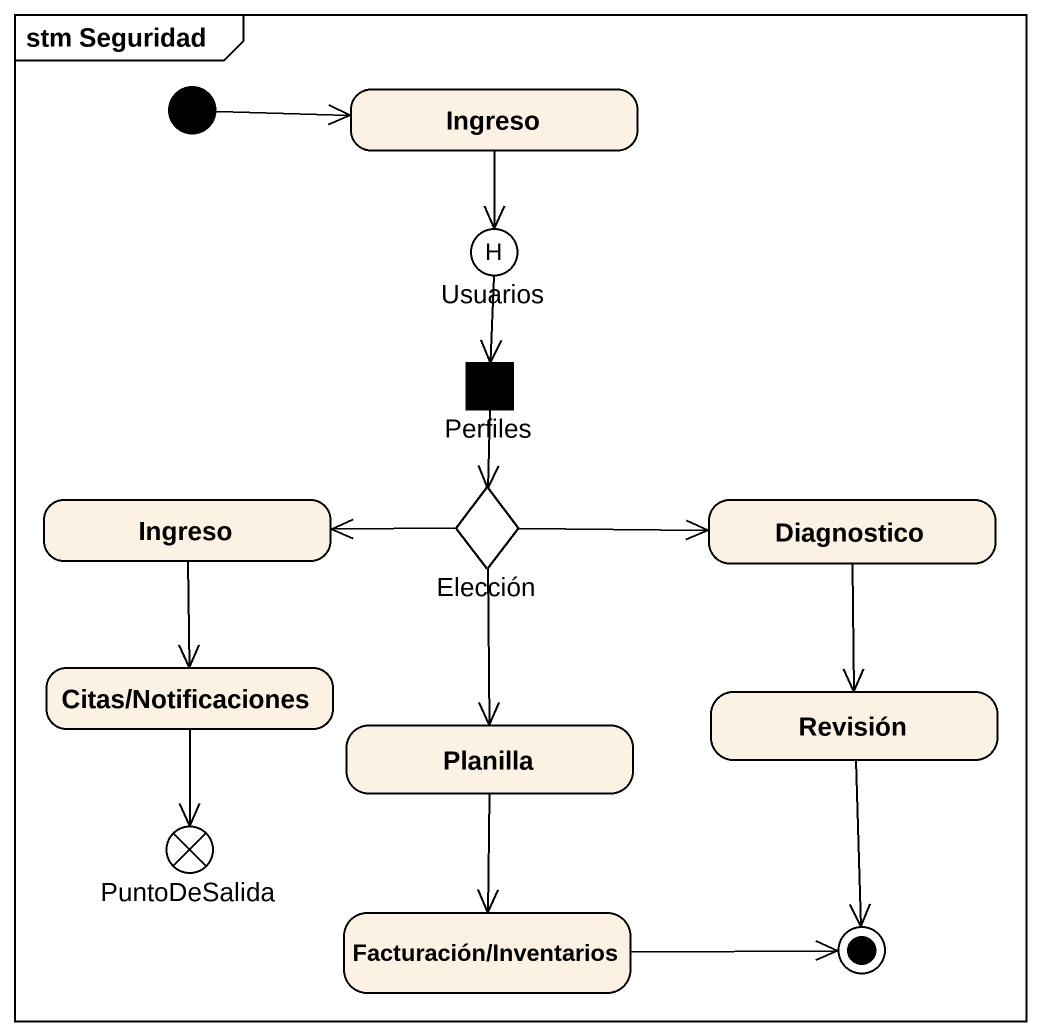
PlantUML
@startuml
mainframe stm Seguridad
hide empty description
state Ingreso
state Usuarios <<history>>
state Perfiles <<fork>>
state "Ingreso" as Ingreso_2
state Elección <<choice>>
state Diagnostico
state "Citas/Notificaciones" as Citas_Notificaciones
state Planilla
state Revisión
state PuntoDeSalida <<choice>>
state "Facturación/Inventarios" as Facturación_Inventarios
[*] -right-> Ingreso
Ingreso --> Usuarios
Usuarios --> Perfiles
Perfiles --> Elección
Ingreso_2 --> Citas_Notificaciones
Elección -left-> Ingreso_2
Elección -right-> Diagnostico
Elección --> Planilla
Diagnostico --> Revisión
Citas_Notificaciones --> PuntoDeSalida
Planilla --> Facturación_Inventarios
Revisión --> [*]
Facturación_Inventarios -right-> [*]
@enduml
